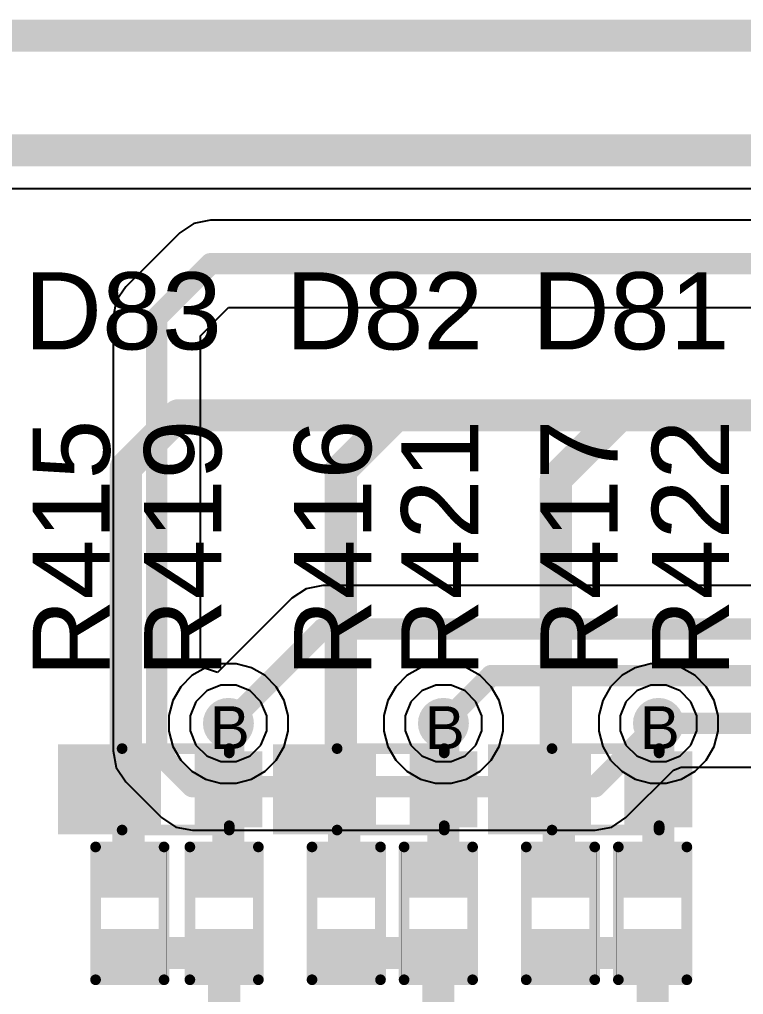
# Model space of a CAD drawing. Header units: inches. Extents: x 0 to 5379, y 0 to 5429.
# Drawn here: x 189.58 to 198.16, y 117.42 to 128.98 of the extents above; entities that cross this region are included whole.
import ezdxf

# ---------------------------------------------------------------- set-up
doc = ezdxf.new("R2010")
doc.units = ezdxf.units.IN
for name, color, linetype in [('Bottom Layer', 5, 'Continuous'), ('Bottom Solder', 6, 'Continuous'), ('Drill Drawing', 1, 'Continuous'), ('GND01', 16, 'Continuous'), ('GND02', 76, 'Continuous'), ('PWR', 156, 'Continuous'), ('SIG 01', 90, 'Continuous'), ('Top Layer', 1, 'Continuous'), ('Top Overlay', 2, 'Continuous'), ('Top Paste', 8, 'Continuous'), ('Top Solder', 216, 'Continuous'), ('Via Holes', 16, 'Continuous')]:
    doc.layers.add(name, color=color, linetype=linetype)
doc.styles.add('Arial', font='', dxfattribs={"height": 0.2})
doc.styles.get('Arial').set_extended_font_data('Arial')

# ---------------------------------------------------------------- blocks, each defined once
blk = doc.blocks.new('R___0402_349')
at = {"layer": 'Top Layer'}
for points in [[(-0.699, -0.318), (-0.699, 0.317), (-0.241, 0.317), (-0.241, -0.318)], [(0.241, -0.318), (0.241, 0.317), (0.699, 0.317), (0.699, -0.318)]]:
    blk.add_hatch(color=1, dxfattribs=at).paths.add_polyline_path(points)
at = {"layer": 'Top Paste'}
for points in [[(-0.699, -0.318), (-0.699, 0.317), (-0.241, 0.317), (-0.241, -0.318)], [(0.241, -0.318), (0.241, 0.317), (0.699, 0.317), (0.699, -0.318)]]:
    blk.add_hatch(color=8, dxfattribs=at).paths.add_polyline_path(points)
at = {"layer": 'Top Solder'}
for points in [[(-0.754, -0.373), (-0.754, 0.373), (-0.186, 0.373), (-0.186, -0.373)], [(0.186, -0.373), (0.186, 0.373), (0.754, 0.373), (0.754, -0.373)]]:
    blk.add_hatch(color=216, dxfattribs=at).paths.add_polyline_path(points)
at = {"layer": 'Top Overlay'}
for points in [[(-0.787, -0.406, 0.127, 0.127, 0), (-0.787, 0.406, 0.127, 0.127, 0)], [(0.787, 0.406, 0.127, 0.127, 0), (-0.787, 0.406, 0.127, 0.127, 0)], [(0.787, -0.406, 0.127, 0.127, 0), (0.787, 0.406, 0.127, 0.127, 0)], [(0.787, -0.406, 0.127, 0.127, 0), (-0.787, -0.406, 0.127, 0.127, 0)], [(0.813, -0.432, 0.00323, 0.00323, 0), (-0.813, -0.432, 0.00323, 0.00323, 0)]]:
    blk.add_lwpolyline(points, format="xyseb", dxfattribs=at)
for points in [[(-0.819, 0.406, 0.0635, 0.0635, 1), (-0.756, 0.406, 0.0635, 0.0635, 1)], [(-0.819, 0.406, 0.0635, 0.0635, 1), (-0.756, 0.406, 0.0635, 0.0635, 1)], [(0.756, 0.406, 0.0635, 0.0635, 1), (0.819, 0.406, 0.0635, 0.0635, 1)], [(0.756, 0.406, 0.0635, 0.0635, 1), (0.819, 0.406, 0.0635, 0.0635, 1)], [(-0.819, -0.406, 0.0635, 0.0635, 1), (-0.756, -0.406, 0.0635, 0.0635, 1)], [(-0.819, -0.406, 0.0635, 0.0635, 1), (-0.756, -0.406, 0.0635, 0.0635, 1)], [(0.756, -0.406, 0.0635, 0.0635, 1), (0.819, -0.406, 0.0635, 0.0635, 1)], [(0.756, -0.406, 0.0635, 0.0635, 1), (0.819, -0.406, 0.0635, 0.0635, 1)], [(-0.814, -0.432, 0.00161, 0.00161, 1), (-0.812, -0.432, 0.00161, 0.00161, 1)], [(0.812, -0.432, 0.00161, 0.00161, 1), (0.814, -0.432, 0.00161, 0.00161, 1)]]:
    blk.add_lwpolyline(points, format="xyseb", close=True, dxfattribs=at)
blk = doc.blocks.new('R___0402_350')
at = {"layer": 'Top Layer'}
for points in [[(-0.699, -0.318), (-0.699, 0.317), (-0.241, 0.317), (-0.241, -0.318)], [(0.241, -0.318), (0.241, 0.317), (0.699, 0.317), (0.699, -0.318)]]:
    blk.add_hatch(color=1, dxfattribs=at).paths.add_polyline_path(points)
at = {"layer": 'Top Paste'}
for points in [[(-0.699, -0.318), (-0.699, 0.317), (-0.241, 0.317), (-0.241, -0.318)], [(0.241, -0.318), (0.241, 0.317), (0.699, 0.317), (0.699, -0.318)]]:
    blk.add_hatch(color=8, dxfattribs=at).paths.add_polyline_path(points)
at = {"layer": 'Top Solder'}
for points in [[(-0.754, -0.373), (-0.754, 0.373), (-0.186, 0.373), (-0.186, -0.373)], [(0.186, -0.373), (0.186, 0.373), (0.754, 0.373), (0.754, -0.373)]]:
    blk.add_hatch(color=216, dxfattribs=at).paths.add_polyline_path(points)
at = {"layer": 'Top Overlay'}
for points in [[(-0.787, -0.406, 0.127, 0.127, 0), (-0.787, 0.406, 0.127, 0.127, 0)], [(0.787, 0.406, 0.127, 0.127, 0), (-0.787, 0.406, 0.127, 0.127, 0)], [(0.787, -0.406, 0.127, 0.127, 0), (0.787, 0.406, 0.127, 0.127, 0)], [(0.787, -0.406, 0.127, 0.127, 0), (-0.787, -0.406, 0.127, 0.127, 0)], [(0.813, -0.432, 0.00323, 0.00323, 0), (-0.813, -0.432, 0.00323, 0.00323, 0)]]:
    blk.add_lwpolyline(points, format="xyseb", dxfattribs=at)
for points in [[(-0.819, 0.406, 0.0635, 0.0635, 1), (-0.756, 0.406, 0.0635, 0.0635, 1)], [(-0.819, 0.406, 0.0635, 0.0635, 1), (-0.756, 0.406, 0.0635, 0.0635, 1)], [(0.756, 0.406, 0.0635, 0.0635, 1), (0.819, 0.406, 0.0635, 0.0635, 1)], [(0.756, 0.406, 0.0635, 0.0635, 1), (0.819, 0.406, 0.0635, 0.0635, 1)], [(-0.819, -0.406, 0.0635, 0.0635, 1), (-0.756, -0.406, 0.0635, 0.0635, 1)], [(-0.819, -0.406, 0.0635, 0.0635, 1), (-0.756, -0.406, 0.0635, 0.0635, 1)], [(0.756, -0.406, 0.0635, 0.0635, 1), (0.819, -0.406, 0.0635, 0.0635, 1)], [(0.756, -0.406, 0.0635, 0.0635, 1), (0.819, -0.406, 0.0635, 0.0635, 1)], [(-0.814, -0.432, 0.00161, 0.00161, 1), (-0.812, -0.432, 0.00161, 0.00161, 1)], [(0.812, -0.432, 0.00161, 0.00161, 1), (0.814, -0.432, 0.00161, 0.00161, 1)]]:
    blk.add_lwpolyline(points, format="xyseb", close=True, dxfattribs=at)
blk = doc.blocks.new('R___0402_352')
at = {"layer": 'Top Layer'}
for points in [[(-0.699, -0.318), (-0.699, 0.317), (-0.241, 0.317), (-0.241, -0.318)], [(0.241, -0.318), (0.241, 0.317), (0.699, 0.317), (0.699, -0.318)]]:
    blk.add_hatch(color=1, dxfattribs=at).paths.add_polyline_path(points)
at = {"layer": 'Top Paste'}
for points in [[(-0.699, -0.318), (-0.699, 0.317), (-0.241, 0.317), (-0.241, -0.318)], [(0.241, -0.318), (0.241, 0.317), (0.699, 0.317), (0.699, -0.318)]]:
    blk.add_hatch(color=8, dxfattribs=at).paths.add_polyline_path(points)
at = {"layer": 'Top Solder'}
for points in [[(-0.754, -0.373), (-0.754, 0.373), (-0.186, 0.373), (-0.186, -0.373)], [(0.186, -0.373), (0.186, 0.373), (0.754, 0.373), (0.754, -0.373)]]:
    blk.add_hatch(color=216, dxfattribs=at).paths.add_polyline_path(points)
at = {"layer": 'Top Overlay'}
for points in [[(-0.787, -0.406, 0.127, 0.127, 0), (-0.787, 0.406, 0.127, 0.127, 0)], [(0.787, 0.406, 0.127, 0.127, 0), (-0.787, 0.406, 0.127, 0.127, 0)], [(0.787, -0.406, 0.127, 0.127, 0), (0.787, 0.406, 0.127, 0.127, 0)], [(0.787, -0.406, 0.127, 0.127, 0), (-0.787, -0.406, 0.127, 0.127, 0)], [(0.813, -0.432, 0.00323, 0.00323, 0), (-0.813, -0.432, 0.00323, 0.00323, 0)]]:
    blk.add_lwpolyline(points, format="xyseb", dxfattribs=at)
for points in [[(-0.819, 0.406, 0.0635, 0.0635, 1), (-0.756, 0.406, 0.0635, 0.0635, 1)], [(-0.819, 0.406, 0.0635, 0.0635, 1), (-0.756, 0.406, 0.0635, 0.0635, 1)], [(0.756, 0.406, 0.0635, 0.0635, 1), (0.819, 0.406, 0.0635, 0.0635, 1)], [(0.756, 0.406, 0.0635, 0.0635, 1), (0.819, 0.406, 0.0635, 0.0635, 1)], [(-0.819, -0.406, 0.0635, 0.0635, 1), (-0.756, -0.406, 0.0635, 0.0635, 1)], [(-0.819, -0.406, 0.0635, 0.0635, 1), (-0.756, -0.406, 0.0635, 0.0635, 1)], [(0.756, -0.406, 0.0635, 0.0635, 1), (0.819, -0.406, 0.0635, 0.0635, 1)], [(0.756, -0.406, 0.0635, 0.0635, 1), (0.819, -0.406, 0.0635, 0.0635, 1)], [(-0.814, -0.432, 0.00161, 0.00161, 1), (-0.812, -0.432, 0.00161, 0.00161, 1)], [(0.812, -0.432, 0.00161, 0.00161, 1), (0.814, -0.432, 0.00161, 0.00161, 1)]]:
    blk.add_lwpolyline(points, format="xyseb", close=True, dxfattribs=at)
blk = doc.blocks.new('R___0402_354')
at = {"layer": 'Top Layer'}
for points in [[(-0.699, -0.318), (-0.699, 0.318), (-0.241, 0.318), (-0.241, -0.318)], [(0.241, -0.318), (0.241, 0.318), (0.699, 0.318), (0.699, -0.318)]]:
    blk.add_hatch(color=1, dxfattribs=at).paths.add_polyline_path(points)
at = {"layer": 'Top Paste'}
for points in [[(-0.699, -0.318), (-0.699, 0.318), (-0.241, 0.318), (-0.241, -0.318)], [(0.241, -0.318), (0.241, 0.318), (0.699, 0.318), (0.699, -0.318)]]:
    blk.add_hatch(color=8, dxfattribs=at).paths.add_polyline_path(points)
at = {"layer": 'Top Solder'}
for points in [[(-0.754, -0.373), (-0.754, 0.373), (-0.186, 0.373), (-0.186, -0.373)], [(0.186, -0.373), (0.186, 0.373), (0.754, 0.373), (0.754, -0.373)]]:
    blk.add_hatch(color=216, dxfattribs=at).paths.add_polyline_path(points)
at = {"layer": 'Top Overlay'}
for points in [[(-0.787, 0.406, 0.127, 0.127, 0), (-0.787, -0.406, 0.127, 0.127, 0)], [(-0.787, 0.406, 0.127, 0.127, 0), (0.787, 0.406, 0.127, 0.127, 0)], [(0.787, 0.406, 0.127, 0.127, 0), (0.787, -0.406, 0.127, 0.127, 0)], [(-0.787, -0.406, 0.127, 0.127, 0), (0.787, -0.406, 0.127, 0.127, 0)], [(-0.813, -0.432, 0.00323, 0.00323, 0), (0.813, -0.432, 0.00323, 0.00323, 0)]]:
    blk.add_lwpolyline(points, format="xyseb", dxfattribs=at)
for points in [[(-0.819, 0.406, 0.0635, 0.0635, 1), (-0.756, 0.406, 0.0635, 0.0635, 1)], [(-0.819, 0.406, 0.0635, 0.0635, 1), (-0.756, 0.406, 0.0635, 0.0635, 1)], [(0.756, 0.406, 0.0635, 0.0635, 1), (0.819, 0.406, 0.0635, 0.0635, 1)], [(0.756, 0.406, 0.0635, 0.0635, 1), (0.819, 0.406, 0.0635, 0.0635, 1)], [(-0.819, -0.406, 0.0635, 0.0635, 1), (-0.756, -0.406, 0.0635, 0.0635, 1)], [(-0.819, -0.406, 0.0635, 0.0635, 1), (-0.756, -0.406, 0.0635, 0.0635, 1)], [(0.756, -0.406, 0.0635, 0.0635, 1), (0.819, -0.406, 0.0635, 0.0635, 1)], [(0.756, -0.406, 0.0635, 0.0635, 1), (0.819, -0.406, 0.0635, 0.0635, 1)], [(-0.814, -0.432, 0.00161, 0.00161, 1), (-0.812, -0.432, 0.00161, 0.00161, 1)], [(0.812, -0.432, 0.00161, 0.00161, 1), (0.814, -0.432, 0.00161, 0.00161, 1)]]:
    blk.add_lwpolyline(points, format="xyseb", close=True, dxfattribs=at)
blk = doc.blocks.new('R___0402_355')
at = {"layer": 'Top Layer'}
for points in [[(-0.699, -0.318), (-0.699, 0.318), (-0.241, 0.318), (-0.241, -0.318)], [(0.241, -0.318), (0.241, 0.318), (0.699, 0.318), (0.699, -0.318)]]:
    blk.add_hatch(color=1, dxfattribs=at).paths.add_polyline_path(points)
at = {"layer": 'Top Paste'}
for points in [[(-0.699, -0.318), (-0.699, 0.318), (-0.241, 0.318), (-0.241, -0.318)], [(0.241, -0.318), (0.241, 0.318), (0.699, 0.318), (0.699, -0.318)]]:
    blk.add_hatch(color=8, dxfattribs=at).paths.add_polyline_path(points)
at = {"layer": 'Top Solder'}
for points in [[(-0.754, -0.373), (-0.754, 0.373), (-0.186, 0.373), (-0.186, -0.373)], [(0.186, -0.373), (0.186, 0.373), (0.754, 0.373), (0.754, -0.373)]]:
    blk.add_hatch(color=216, dxfattribs=at).paths.add_polyline_path(points)
at = {"layer": 'Top Overlay'}
for points in [[(-0.787, 0.406, 0.127, 0.127, 0), (-0.787, -0.406, 0.127, 0.127, 0)], [(-0.787, 0.406, 0.127, 0.127, 0), (0.787, 0.406, 0.127, 0.127, 0)], [(0.787, 0.406, 0.127, 0.127, 0), (0.787, -0.406, 0.127, 0.127, 0)], [(-0.787, -0.406, 0.127, 0.127, 0), (0.787, -0.406, 0.127, 0.127, 0)], [(-0.813, -0.432, 0.00323, 0.00323, 0), (0.813, -0.432, 0.00323, 0.00323, 0)]]:
    blk.add_lwpolyline(points, format="xyseb", dxfattribs=at)
for points in [[(-0.819, 0.406, 0.0635, 0.0635, 1), (-0.756, 0.406, 0.0635, 0.0635, 1)], [(-0.819, 0.406, 0.0635, 0.0635, 1), (-0.756, 0.406, 0.0635, 0.0635, 1)], [(0.756, 0.406, 0.0635, 0.0635, 1), (0.819, 0.406, 0.0635, 0.0635, 1)], [(0.756, 0.406, 0.0635, 0.0635, 1), (0.819, 0.406, 0.0635, 0.0635, 1)], [(-0.819, -0.406, 0.0635, 0.0635, 1), (-0.756, -0.406, 0.0635, 0.0635, 1)], [(-0.819, -0.406, 0.0635, 0.0635, 1), (-0.756, -0.406, 0.0635, 0.0635, 1)], [(0.756, -0.406, 0.0635, 0.0635, 1), (0.819, -0.406, 0.0635, 0.0635, 1)], [(0.756, -0.406, 0.0635, 0.0635, 1), (0.819, -0.406, 0.0635, 0.0635, 1)], [(-0.814, -0.432, 0.00161, 0.00161, 1), (-0.812, -0.432, 0.00161, 0.00161, 1)], [(0.812, -0.432, 0.00161, 0.00161, 1), (0.814, -0.432, 0.00161, 0.00161, 1)]]:
    blk.add_lwpolyline(points, format="xyseb", close=True, dxfattribs=at)
blk = doc.blocks.new('R___0402_356')
at = {"layer": 'Top Layer'}
for points in [[(-0.699, -0.318), (-0.699, 0.318), (-0.241, 0.318), (-0.241, -0.318)], [(0.241, -0.318), (0.241, 0.318), (0.699, 0.318), (0.699, -0.318)]]:
    blk.add_hatch(color=1, dxfattribs=at).paths.add_polyline_path(points)
at = {"layer": 'Top Paste'}
for points in [[(-0.699, -0.318), (-0.699, 0.318), (-0.241, 0.318), (-0.241, -0.318)], [(0.241, -0.318), (0.241, 0.318), (0.699, 0.318), (0.699, -0.318)]]:
    blk.add_hatch(color=8, dxfattribs=at).paths.add_polyline_path(points)
at = {"layer": 'Top Solder'}
for points in [[(-0.754, -0.373), (-0.754, 0.373), (-0.186, 0.373), (-0.186, -0.373)], [(0.186, -0.373), (0.186, 0.373), (0.754, 0.373), (0.754, -0.373)]]:
    blk.add_hatch(color=216, dxfattribs=at).paths.add_polyline_path(points)
at = {"layer": 'Top Overlay'}
for points in [[(-0.787, 0.406, 0.127, 0.127, 0), (-0.787, -0.406, 0.127, 0.127, 0)], [(-0.787, 0.406, 0.127, 0.127, 0), (0.787, 0.406, 0.127, 0.127, 0)], [(0.787, 0.406, 0.127, 0.127, 0), (0.787, -0.406, 0.127, 0.127, 0)], [(-0.787, -0.406, 0.127, 0.127, 0), (0.787, -0.406, 0.127, 0.127, 0)], [(-0.813, -0.432, 0.00323, 0.00323, 0), (0.813, -0.432, 0.00323, 0.00323, 0)]]:
    blk.add_lwpolyline(points, format="xyseb", dxfattribs=at)
for points in [[(-0.819, 0.406, 0.0635, 0.0635, 1), (-0.756, 0.406, 0.0635, 0.0635, 1)], [(-0.819, 0.406, 0.0635, 0.0635, 1), (-0.756, 0.406, 0.0635, 0.0635, 1)], [(0.756, 0.406, 0.0635, 0.0635, 1), (0.819, 0.406, 0.0635, 0.0635, 1)], [(0.756, 0.406, 0.0635, 0.0635, 1), (0.819, 0.406, 0.0635, 0.0635, 1)], [(-0.819, -0.406, 0.0635, 0.0635, 1), (-0.756, -0.406, 0.0635, 0.0635, 1)], [(-0.819, -0.406, 0.0635, 0.0635, 1), (-0.756, -0.406, 0.0635, 0.0635, 1)], [(0.756, -0.406, 0.0635, 0.0635, 1), (0.819, -0.406, 0.0635, 0.0635, 1)], [(0.756, -0.406, 0.0635, 0.0635, 1), (0.819, -0.406, 0.0635, 0.0635, 1)], [(-0.814, -0.432, 0.00161, 0.00161, 1), (-0.812, -0.432, 0.00161, 0.00161, 1)], [(0.812, -0.432, 0.00161, 0.00161, 1), (0.814, -0.432, 0.00161, 0.00161, 1)]]:
    blk.add_lwpolyline(points, format="xyseb", close=True, dxfattribs=at)
blk = doc.blocks.new('SOD_523_853')
at = {"layer": 'Top Layer'}
for points in [[(-0.9, 0.35), (-0.3, 0.35), (-0.3, -0.35), (-0.9, -0.35)], [(0.3, 0.35), (0.9, 0.35), (0.9, -0.35), (0.3, -0.35)]]:
    blk.add_hatch(color=1, dxfattribs=at).paths.add_polyline_path(points)
at = {"layer": 'Top Overlay'}
for points in [[(0.659, 0.356), (1.421, 0.356), (1.421, 0.533), (0.659, 0.533)], [(0.938, -0.381), (1.421, -0.381), (1.421, 0.381), (0.938, 0.381)], [(0.659, -0.533), (1.421, -0.533), (1.421, -0.356), (0.659, -0.356)]]:
    blk.add_hatch(color=2, dxfattribs=at).paths.add_polyline_path(points)
at = {"layer": 'Top Paste'}
for points in [[(-0.9, 0.35), (-0.3, 0.35), (-0.3, -0.35), (-0.9, -0.35)], [(0.3, 0.35), (0.9, 0.35), (0.9, -0.35), (0.3, -0.35)]]:
    blk.add_hatch(color=8, dxfattribs=at).paths.add_polyline_path(points)
at = {"layer": 'Top Solder'}
for points in [[(-1.002, 0.452), (-0.198, 0.452), (-0.198, -0.452), (-1.002, -0.452)], [(0.198, 0.452), (1.002, 0.452), (1.002, -0.452), (0.198, -0.452)]]:
    blk.add_hatch(color=216, dxfattribs=at).paths.add_polyline_path(points)
at = {"layer": 'Top Overlay'}
for points in [[(0.66, 0.483, 0.127, 0.127, 0), (-0.61, 0.483, 0.127, 0.127, 0)], [(-0.61, 0.482, 0.127, 0.127, 0), (-0.61, 0.432, 0.127, 0.127, 0)], [(-0.61, -0.432, 0.127, 0.127, 0), (-0.61, -0.482, 0.127, 0.127, 0)], [(0.66, -0.483, 0.127, 0.127, 0), (-0.61, -0.483, 0.127, 0.127, 0)]]:
    blk.add_lwpolyline(points, format="xyseb", dxfattribs=at)
for points in [[(-0.641, 0.483, 0.0635, 0.0635, 1), (-0.578, 0.483, 0.0635, 0.0635, 1)], [(-0.641, 0.482, 0.0635, 0.0635, 1), (-0.578, 0.482, 0.0635, 0.0635, 1)], [(-0.641, 0.432, 0.0635, 0.0635, 1), (-0.578, 0.432, 0.0635, 0.0635, 1)], [(0.629, 0.483, 0.0635, 0.0635, 1), (0.692, 0.483, 0.0635, 0.0635, 1)], [(-0.641, -0.432, 0.0635, 0.0635, 1), (-0.578, -0.432, 0.0635, 0.0635, 1)], [(-0.641, -0.482, 0.0635, 0.0635, 1), (-0.578, -0.482, 0.0635, 0.0635, 1)], [(-0.641, -0.483, 0.0635, 0.0635, 1), (-0.578, -0.483, 0.0635, 0.0635, 1)], [(0.629, -0.483, 0.0635, 0.0635, 1), (0.692, -0.483, 0.0635, 0.0635, 1)]]:
    blk.add_lwpolyline(points, format="xyseb", close=True, dxfattribs=at)
blk = doc.blocks.new('SOD_523_854')
at = {"layer": 'Top Layer'}
for points in [[(-0.9, 0.35), (-0.3, 0.35), (-0.3, -0.35), (-0.9, -0.35)], [(0.3, 0.35), (0.9, 0.35), (0.9, -0.35), (0.3, -0.35)]]:
    blk.add_hatch(color=1, dxfattribs=at).paths.add_polyline_path(points)
at = {"layer": 'Top Overlay'}
for points in [[(0.659, 0.356), (1.421, 0.356), (1.421, 0.533), (0.659, 0.533)], [(0.938, -0.381), (1.421, -0.381), (1.421, 0.381), (0.938, 0.381)], [(0.659, -0.533), (1.421, -0.533), (1.421, -0.356), (0.659, -0.356)]]:
    blk.add_hatch(color=2, dxfattribs=at).paths.add_polyline_path(points)
at = {"layer": 'Top Paste'}
for points in [[(-0.9, 0.35), (-0.3, 0.35), (-0.3, -0.35), (-0.9, -0.35)], [(0.3, 0.35), (0.9, 0.35), (0.9, -0.35), (0.3, -0.35)]]:
    blk.add_hatch(color=8, dxfattribs=at).paths.add_polyline_path(points)
at = {"layer": 'Top Solder'}
for points in [[(-1.002, 0.452), (-0.198, 0.452), (-0.198, -0.452), (-1.002, -0.452)], [(0.198, 0.452), (1.002, 0.452), (1.002, -0.452), (0.198, -0.452)]]:
    blk.add_hatch(color=216, dxfattribs=at).paths.add_polyline_path(points)
at = {"layer": 'Top Overlay'}
for points in [[(0.66, 0.483, 0.127, 0.127, 0), (-0.61, 0.483, 0.127, 0.127, 0)], [(-0.61, 0.482, 0.127, 0.127, 0), (-0.61, 0.432, 0.127, 0.127, 0)], [(-0.61, -0.432, 0.127, 0.127, 0), (-0.61, -0.482, 0.127, 0.127, 0)], [(0.66, -0.483, 0.127, 0.127, 0), (-0.61, -0.483, 0.127, 0.127, 0)]]:
    blk.add_lwpolyline(points, format="xyseb", dxfattribs=at)
for points in [[(-0.641, 0.483, 0.0635, 0.0635, 1), (-0.578, 0.483, 0.0635, 0.0635, 1)], [(-0.641, 0.482, 0.0635, 0.0635, 1), (-0.578, 0.482, 0.0635, 0.0635, 1)], [(-0.641, 0.432, 0.0635, 0.0635, 1), (-0.578, 0.432, 0.0635, 0.0635, 1)], [(0.629, 0.483, 0.0635, 0.0635, 1), (0.692, 0.483, 0.0635, 0.0635, 1)], [(-0.641, -0.432, 0.0635, 0.0635, 1), (-0.578, -0.432, 0.0635, 0.0635, 1)], [(-0.641, -0.482, 0.0635, 0.0635, 1), (-0.578, -0.482, 0.0635, 0.0635, 1)], [(-0.641, -0.483, 0.0635, 0.0635, 1), (-0.578, -0.483, 0.0635, 0.0635, 1)], [(0.629, -0.483, 0.0635, 0.0635, 1), (0.692, -0.483, 0.0635, 0.0635, 1)]]:
    blk.add_lwpolyline(points, format="xyseb", close=True, dxfattribs=at)
blk = doc.blocks.new('SOD_523_855')
at = {"layer": 'Top Layer'}
for points in [[(-0.9, 0.35), (-0.3, 0.35), (-0.3, -0.35), (-0.9, -0.35)], [(0.3, 0.35), (0.9, 0.35), (0.9, -0.35), (0.3, -0.35)]]:
    blk.add_hatch(color=1, dxfattribs=at).paths.add_polyline_path(points)
at = {"layer": 'Top Overlay'}
for points in [[(0.659, 0.356), (1.421, 0.356), (1.421, 0.533), (0.659, 0.533)], [(0.939, -0.381), (1.421, -0.381), (1.421, 0.381), (0.939, 0.381)], [(0.659, -0.533), (1.421, -0.533), (1.421, -0.356), (0.659, -0.356)]]:
    blk.add_hatch(color=2, dxfattribs=at).paths.add_polyline_path(points)
at = {"layer": 'Top Paste'}
for points in [[(-0.9, 0.35), (-0.3, 0.35), (-0.3, -0.35), (-0.9, -0.35)], [(0.3, 0.35), (0.9, 0.35), (0.9, -0.35), (0.3, -0.35)]]:
    blk.add_hatch(color=8, dxfattribs=at).paths.add_polyline_path(points)
at = {"layer": 'Top Solder'}
for points in [[(-1.002, 0.452), (-0.198, 0.452), (-0.198, -0.452), (-1.002, -0.452)], [(0.198, 0.452), (1.002, 0.452), (1.002, -0.452), (0.198, -0.452)]]:
    blk.add_hatch(color=216, dxfattribs=at).paths.add_polyline_path(points)
at = {"layer": 'Top Overlay'}
for points in [[(0.66, 0.483, 0.127, 0.127, 0), (-0.61, 0.483, 0.127, 0.127, 0)], [(-0.61, 0.482, 0.127, 0.127, 0), (-0.61, 0.432, 0.127, 0.127, 0)], [(-0.61, -0.432, 0.127, 0.127, 0), (-0.61, -0.482, 0.127, 0.127, 0)], [(0.66, -0.483, 0.127, 0.127, 0), (-0.61, -0.483, 0.127, 0.127, 0)]]:
    blk.add_lwpolyline(points, format="xyseb", dxfattribs=at)
for points in [[(-0.641, 0.483, 0.0635, 0.0635, 1), (-0.578, 0.483, 0.0635, 0.0635, 1)], [(-0.641, 0.482, 0.0635, 0.0635, 1), (-0.578, 0.482, 0.0635, 0.0635, 1)], [(-0.641, 0.432, 0.0635, 0.0635, 1), (-0.578, 0.432, 0.0635, 0.0635, 1)], [(0.629, 0.483, 0.0635, 0.0635, 1), (0.692, 0.483, 0.0635, 0.0635, 1)], [(-0.641, -0.432, 0.0635, 0.0635, 1), (-0.578, -0.432, 0.0635, 0.0635, 1)], [(-0.641, -0.482, 0.0635, 0.0635, 1), (-0.578, -0.482, 0.0635, 0.0635, 1)], [(-0.641, -0.483, 0.0635, 0.0635, 1), (-0.578, -0.483, 0.0635, 0.0635, 1)], [(0.629, -0.483, 0.0635, 0.0635, 1), (0.692, -0.483, 0.0635, 0.0635, 1)]]:
    blk.add_lwpolyline(points, format="xyseb", close=True, dxfattribs=at)

msp = doc.modelspace()

# ---------------------------------------------------------------- hatches: boundary and pattern name
at = {"layer": 'Bottom Layer'}
h = msp.add_hatch(color=5, dxfattribs=at)
edge = h.paths.add_edge_path()
edge.add_arc((192.058, 120.635), 0.2, 0, 360)
h = msp.add_hatch(color=5, dxfattribs=at)
edge = h.paths.add_edge_path()
edge.add_arc((194.607, 120.635), 0.2, 0, 360)
h = msp.add_hatch(color=5, dxfattribs=at)
edge = h.paths.add_edge_path()
edge.add_arc((197.156, 120.635), 0.2, 0, 360)
at = {"layer": 'Bottom Solder'}
h = msp.add_hatch(color=6, dxfattribs=at)
edge = h.paths.add_edge_path()
edge.add_arc((192.058, 120.635), 0.302, 0, 360)
h = msp.add_hatch(color=6, dxfattribs=at)
edge = h.paths.add_edge_path()
edge.add_arc((194.607, 120.635), 0.302, 0, 360)
h = msp.add_hatch(color=6, dxfattribs=at)
edge = h.paths.add_edge_path()
edge.add_arc((197.156, 120.635), 0.302, 0, 360)
at = {"layer": 'GND01'}
h = msp.add_hatch(color=16, dxfattribs=at)
edge = h.paths.add_edge_path()
edge.add_arc((192.058, 120.635), 0.2, 0, 360)
h = msp.add_hatch(color=16, dxfattribs=at)
edge = h.paths.add_edge_path()
edge.add_arc((194.607, 120.635), 0.2, 0, 360)
h = msp.add_hatch(color=16, dxfattribs=at)
edge = h.paths.add_edge_path()
edge.add_arc((197.156, 120.635), 0.2, 0, 360)
at = {"layer": 'GND02'}
h = msp.add_hatch(color=76, dxfattribs=at)
edge = h.paths.add_edge_path()
edge.add_arc((192.058, 120.635), 0.2, 0, 360)
h = msp.add_hatch(color=76, dxfattribs=at)
edge = h.paths.add_edge_path()
edge.add_arc((194.607, 120.635), 0.2, 0, 360)
h = msp.add_hatch(color=76, dxfattribs=at)
edge = h.paths.add_edge_path()
edge.add_arc((197.156, 120.635), 0.2, 0, 360)
at = {"layer": 'PWR'}
h = msp.add_hatch(color=156, dxfattribs=at)
edge = h.paths.add_edge_path()
edge.add_arc((192.058, 120.635), 0.2, 0, 360)
h = msp.add_hatch(color=156, dxfattribs=at)
edge = h.paths.add_edge_path()
edge.add_arc((194.607, 120.635), 0.2, 0, 360)
h = msp.add_hatch(color=156, dxfattribs=at)
edge = h.paths.add_edge_path()
edge.add_arc((197.156, 120.635), 0.2, 0, 360)
at = {"layer": 'SIG 01'}
h = msp.add_hatch(color=90, dxfattribs=at)
edge = h.paths.add_edge_path()
edge.add_arc((192.058, 120.635), 0.2, 0, 360)
h = msp.add_hatch(color=90, dxfattribs=at)
edge = h.paths.add_edge_path()
edge.add_arc((194.607, 120.635), 0.2, 0, 360)
h = msp.add_hatch(color=90, dxfattribs=at)
edge = h.paths.add_edge_path()
edge.add_arc((197.156, 120.635), 0.2, 0, 360)
at = {"layer": 'Top Layer'}
h = msp.add_hatch(color=1, dxfattribs=at)
edge = h.paths.add_edge_path()
edge.add_arc((192.058, 120.635), 0.2, 0, 360)
h = msp.add_hatch(color=1, dxfattribs=at)
edge = h.paths.add_edge_path()
edge.add_arc((194.607, 120.635), 0.2, 0, 360)
h = msp.add_hatch(color=1, dxfattribs=at)
edge = h.paths.add_edge_path()
edge.add_arc((197.156, 120.635), 0.2, 0, 360)
at = {"layer": 'Top Solder'}
h = msp.add_hatch(color=216, dxfattribs=at)
edge = h.paths.add_edge_path()
edge.add_arc((192.058, 120.635), 0.302, 0, 360)
h = msp.add_hatch(color=216, dxfattribs=at)
edge = h.paths.add_edge_path()
edge.add_arc((194.607, 120.635), 0.302, 0, 360)
h = msp.add_hatch(color=216, dxfattribs=at)
edge = h.paths.add_edge_path()
edge.add_arc((197.156, 120.635), 0.302, 0, 360)
at = {"layer": 'Via Holes'}
h = msp.add_hatch(color=7, dxfattribs=at)
edge = h.paths.add_edge_path()
edge.add_arc((192.058, 120.635), 0.1, 0, 360)
h = msp.add_hatch(color=7, dxfattribs=at)
edge = h.paths.add_edge_path()
edge.add_arc((194.607, 120.635), 0.1, 0, 360)
h = msp.add_hatch(color=7, dxfattribs=at)
edge = h.paths.add_edge_path()
edge.add_arc((197.156, 120.635), 0.1, 0, 360)

# ---------------------------------------------------------------- linework, layer by layer
at = {"layer": 'Bottom Layer'}
for p, q in [((191.965, 121.343), (191.785, 121.295)), ((192.151, 121.343), (191.965, 121.343)), ((192.332, 121.295), (192.151, 121.343)), ((194.514, 121.343), (194.334, 121.295)), ((194.7, 121.343), (194.514, 121.343)), ((194.88, 121.295), (194.7, 121.343)), ((197.063, 121.343), (196.882, 121.295)), ((197.249, 121.343), (197.063, 121.343)), ((197.429, 121.295), (197.249, 121.343)), ((191.624, 121.202), (191.492, 121.07)), ((191.785, 121.295), (191.624, 121.202)), ((192.493, 121.202), (192.332, 121.295)), ((192.625, 121.07), (192.493, 121.202)), ((194.172, 121.202), (194.041, 121.07)), ((194.334, 121.295), (194.172, 121.202)), ((195.042, 121.202), (194.88, 121.295)), ((195.174, 121.07), (195.042, 121.202)), ((196.721, 121.202), (196.589, 121.07)), ((196.882, 121.295), (196.721, 121.202)), ((197.59, 121.202), (197.429, 121.295)), ((197.722, 121.07), (197.59, 121.202)), ((191.492, 121.07), (191.399, 120.908)), ((192.718, 120.908), (192.625, 121.07)), ((194.041, 121.07), (193.947, 120.908)), ((195.267, 120.908), (195.174, 121.07)), ((196.589, 121.07), (196.496, 120.908)), ((197.816, 120.908), (197.722, 121.07)), ((191.399, 120.908), (191.35, 120.728)), ((192.766, 120.728), (192.718, 120.908)), ((193.947, 120.908), (193.899, 120.728)), ((195.315, 120.728), (195.267, 120.908)), ((196.496, 120.908), (196.448, 120.728)), ((197.864, 120.728), (197.816, 120.908)), ((191.35, 120.728), (191.35, 120.542)), ((192.766, 120.542), (192.766, 120.728)), ((193.899, 120.728), (193.899, 120.542)), ((195.315, 120.542), (195.315, 120.728)), ((196.448, 120.728), (196.448, 120.542)), ((197.864, 120.542), (197.864, 120.728)), ((191.35, 120.542), (191.399, 120.362)), ((192.718, 120.362), (192.766, 120.542)), ((193.899, 120.542), (193.947, 120.362)), ((195.267, 120.362), (195.315, 120.542)), ((196.448, 120.542), (196.496, 120.362)), ((197.816, 120.362), (197.864, 120.542)), ((191.399, 120.362), (191.492, 120.2)), ((192.625, 120.2), (192.718, 120.362)), ((193.947, 120.362), (194.041, 120.2)), ((195.174, 120.2), (195.267, 120.362)), ((196.496, 120.362), (196.589, 120.2)), ((197.722, 120.2), (197.816, 120.362)), ((191.492, 120.2), (191.624, 120.069)), ((192.493, 120.069), (192.625, 120.2)), ((194.041, 120.2), (194.172, 120.069)), ((195.042, 120.069), (195.174, 120.2)), ((196.589, 120.2), (196.721, 120.069)), ((197.59, 120.069), (197.722, 120.2)), ((191.624, 120.069), (191.785, 119.975)), ((192.332, 119.975), (192.493, 120.069)), ((194.172, 120.069), (194.334, 119.975)), ((194.88, 119.975), (195.042, 120.069)), ((196.721, 120.069), (196.882, 119.975)), ((197.429, 119.975), (197.59, 120.069)), ((191.785, 119.975), (191.965, 119.927)), ((191.965, 119.927), (192.151, 119.927)), ((192.151, 119.927), (192.332, 119.975)), ((194.334, 119.975), (194.514, 119.927)), ((194.514, 119.927), (194.7, 119.927)), ((194.7, 119.927), (194.88, 119.975)), ((196.882, 119.975), (197.063, 119.927)), ((197.063, 119.927), (197.249, 119.927)), ((197.249, 119.927), (197.429, 119.975))]:
    msp.add_line(p, q, dxfattribs=at)
at = {"layer": 'GND01'}
for p, q in [((191.968, 121.089), (191.801, 121.02)), ((192.149, 121.089), (191.968, 121.089)), ((192.315, 121.02), (192.149, 121.089)), ((194.517, 121.089), (194.35, 121.02)), ((194.697, 121.089), (194.517, 121.089)), ((194.864, 121.02), (194.697, 121.089)), ((197.065, 121.089), (196.899, 121.02)), ((197.246, 121.089), (197.065, 121.089)), ((197.413, 121.02), (197.246, 121.089)), ((191.801, 121.02), (191.673, 120.892)), ((192.443, 120.892), (192.315, 121.02)), ((194.35, 121.02), (194.222, 120.892)), ((194.992, 120.892), (194.864, 121.02)), ((196.899, 121.02), (196.771, 120.892)), ((197.541, 120.892), (197.413, 121.02)), ((191.673, 120.892), (191.604, 120.726)), ((192.512, 120.726), (192.443, 120.892)), ((194.222, 120.892), (194.153, 120.726)), ((195.061, 120.726), (194.992, 120.892)), ((196.771, 120.892), (196.702, 120.726)), ((197.61, 120.726), (197.541, 120.892)), ((191.604, 120.726), (191.604, 120.545)), ((192.512, 120.545), (192.512, 120.726)), ((194.153, 120.726), (194.153, 120.545)), ((195.061, 120.545), (195.061, 120.726)), ((196.702, 120.726), (196.702, 120.545)), ((197.61, 120.545), (197.61, 120.726)), ((191.604, 120.545), (191.673, 120.378)), ((192.443, 120.378), (192.512, 120.545)), ((194.153, 120.545), (194.222, 120.378)), ((194.992, 120.378), (195.061, 120.545)), ((196.702, 120.545), (196.771, 120.378)), ((197.541, 120.378), (197.61, 120.545)), ((191.673, 120.378), (191.801, 120.25)), ((192.315, 120.25), (192.443, 120.378)), ((194.222, 120.378), (194.35, 120.25)), ((194.864, 120.25), (194.992, 120.378)), ((196.771, 120.378), (196.899, 120.25)), ((197.413, 120.25), (197.541, 120.378)), ((191.801, 120.25), (191.968, 120.181)), ((191.968, 120.181), (192.149, 120.181)), ((192.149, 120.181), (192.315, 120.25)), ((194.35, 120.25), (194.517, 120.181)), ((194.517, 120.181), (194.697, 120.181)), ((194.697, 120.181), (194.864, 120.25)), ((196.899, 120.25), (197.065, 120.181)), ((197.065, 120.181), (197.246, 120.181)), ((197.246, 120.181), (197.413, 120.25))]:
    msp.add_line(p, q, dxfattribs=at)
at = {"layer": 'GND02'}
for p, q in [((191.968, 121.089), (191.801, 121.02)), ((192.149, 121.089), (191.968, 121.089)), ((192.315, 121.02), (192.149, 121.089)), ((194.517, 121.089), (194.35, 121.02)), ((194.697, 121.089), (194.517, 121.089)), ((194.864, 121.02), (194.697, 121.089)), ((197.065, 121.089), (196.899, 121.02)), ((197.246, 121.089), (197.065, 121.089)), ((197.413, 121.02), (197.246, 121.089)), ((191.801, 121.02), (191.673, 120.892)), ((192.443, 120.892), (192.315, 121.02)), ((194.35, 121.02), (194.222, 120.892)), ((194.992, 120.892), (194.864, 121.02)), ((196.899, 121.02), (196.771, 120.892)), ((197.541, 120.892), (197.413, 121.02)), ((191.673, 120.892), (191.604, 120.726)), ((192.512, 120.726), (192.443, 120.892)), ((194.222, 120.892), (194.153, 120.726)), ((195.061, 120.726), (194.992, 120.892)), ((196.771, 120.892), (196.702, 120.726)), ((197.61, 120.726), (197.541, 120.892)), ((191.604, 120.726), (191.604, 120.545)), ((192.512, 120.545), (192.512, 120.726)), ((194.153, 120.726), (194.153, 120.545)), ((195.061, 120.545), (195.061, 120.726)), ((196.702, 120.726), (196.702, 120.545)), ((197.61, 120.545), (197.61, 120.726)), ((191.604, 120.545), (191.673, 120.378)), ((192.443, 120.378), (192.512, 120.545)), ((194.153, 120.545), (194.222, 120.378)), ((194.992, 120.378), (195.061, 120.545)), ((196.702, 120.545), (196.771, 120.378)), ((197.541, 120.378), (197.61, 120.545)), ((191.673, 120.378), (191.801, 120.25)), ((192.315, 120.25), (192.443, 120.378)), ((194.222, 120.378), (194.35, 120.25)), ((194.864, 120.25), (194.992, 120.378)), ((196.771, 120.378), (196.899, 120.25)), ((197.413, 120.25), (197.541, 120.378)), ((191.801, 120.25), (191.968, 120.181)), ((191.968, 120.181), (192.149, 120.181)), ((192.149, 120.181), (192.315, 120.25)), ((194.35, 120.25), (194.517, 120.181)), ((194.517, 120.181), (194.697, 120.181)), ((194.697, 120.181), (194.864, 120.25)), ((196.899, 120.25), (197.065, 120.181)), ((197.065, 120.181), (197.246, 120.181)), ((197.246, 120.181), (197.413, 120.25))]:
    msp.add_line(p, q, dxfattribs=at)
at = {"layer": 'PWR'}
for p, q in [((179.974, 126.978), (206.827, 126.978)), ((191.968, 121.089), (191.801, 121.02)), ((192.149, 121.089), (191.968, 121.089)), ((192.315, 121.02), (192.149, 121.089)), ((194.517, 121.089), (194.35, 121.02)), ((194.697, 121.089), (194.517, 121.089)), ((194.864, 121.02), (194.697, 121.089)), ((197.065, 121.089), (196.899, 121.02)), ((197.246, 121.089), (197.065, 121.089)), ((197.413, 121.02), (197.246, 121.089)), ((191.801, 121.02), (191.673, 120.892)), ((192.443, 120.892), (192.315, 121.02)), ((194.35, 121.02), (194.222, 120.892)), ((194.992, 120.892), (194.864, 121.02)), ((196.899, 121.02), (196.771, 120.892)), ((197.541, 120.892), (197.413, 121.02)), ((191.673, 120.892), (191.604, 120.726)), ((192.512, 120.726), (192.443, 120.892)), ((194.222, 120.892), (194.153, 120.726)), ((195.061, 120.726), (194.992, 120.892)), ((196.771, 120.892), (196.702, 120.726)), ((197.61, 120.726), (197.541, 120.892)), ((191.604, 120.726), (191.604, 120.545)), ((192.512, 120.545), (192.512, 120.726)), ((194.153, 120.726), (194.153, 120.545)), ((195.061, 120.545), (195.061, 120.726)), ((196.702, 120.726), (196.702, 120.545)), ((197.61, 120.545), (197.61, 120.726)), ((191.604, 120.545), (191.673, 120.378)), ((192.443, 120.378), (192.512, 120.545)), ((194.153, 120.545), (194.222, 120.378)), ((194.992, 120.378), (195.061, 120.545)), ((196.702, 120.545), (196.771, 120.378)), ((197.541, 120.378), (197.61, 120.545)), ((191.673, 120.378), (191.801, 120.25)), ((192.315, 120.25), (192.443, 120.378)), ((194.222, 120.378), (194.35, 120.25)), ((194.864, 120.25), (194.992, 120.378)), ((196.771, 120.378), (196.899, 120.25)), ((197.413, 120.25), (197.541, 120.378)), ((191.801, 120.25), (191.968, 120.181)), ((191.968, 120.181), (192.149, 120.181)), ((192.149, 120.181), (192.315, 120.25)), ((194.35, 120.25), (194.517, 120.181)), ((194.517, 120.181), (194.697, 120.181)), ((194.697, 120.181), (194.864, 120.25)), ((196.899, 120.25), (197.065, 120.181)), ((197.065, 120.181), (197.246, 120.181)), ((197.246, 120.181), (197.413, 120.25))]:
    msp.add_line(p, q, dxfattribs=at)
for points in [[(180.892, 128.792, 0.381, 0.381, 0), (212.38, 128.792, 0.381, 0.381, 0)], [(179.974, 127.431, 0.381, 0.381, 0), (213.153, 127.431, 0.381, 0.381, 0)]]:
    msp.add_lwpolyline(points, format="xyseb", dxfattribs=at)
at = {"layer": 'SIG 01'}
for p, q in [((191.648, 126.564), (191.48, 126.452)), ((191.846, 126.604), (191.648, 126.564)), ((208.042, 126.604), (191.846, 126.604)), ((191.48, 126.452), (190.841, 125.814)), ((190.841, 125.814), (190.729, 125.646)), ((190.729, 125.646), (190.69, 125.447)), ((191.725, 125.233), (192.06, 125.568)), ((192.06, 125.568), (208.042, 125.568)), ((190.69, 125.447), (190.69, 120.308)), ((191.725, 121.346), (191.725, 125.233)), ((192.978, 122.231), (192.81, 122.119)), ((193.176, 122.271), (192.978, 122.231)), ((202.087, 122.271), (193.176, 122.271)), ((192.81, 122.119), (191.929, 121.238)), ((191.787, 121.285), (191.725, 121.346)), ((191.929, 121.238), (191.787, 121.285)), ((190.69, 120.308), (190.729, 120.11)), ((190.729, 120.11), (190.841, 119.942)), ((196.771, 119.518), (197.333, 120.08)), ((197.333, 120.08), (197.424, 120.117)), ((197.424, 120.117), (201.303, 120.117)), ((190.841, 119.942), (191.265, 119.518)), ((191.265, 119.518), (191.433, 119.406)), ((196.603, 119.406), (196.771, 119.518)), ((191.433, 119.406), (191.631, 119.367)), ((191.631, 119.367), (196.405, 119.367)), ((196.405, 119.367), (196.603, 119.406))]:
    msp.add_line(p, q, dxfattribs=at)
for points in [[(191.207, 125.447, 0.254, 0.254, 0), (191.846, 126.086, 0.254, 0.254, 0)], [(191.846, 126.086, 0.254, 0.254, 0), (208.31, 126.086, 0.254, 0.254, 0)], [(191.207, 120.308, 0.254, 0.254, 0), (191.207, 125.447, 0.254, 0.254, 0)], [(192.058, 120.635, 0.254, 0.254, 0), (193.176, 121.753, 0.254, 0.254, 0)], [(193.176, 121.753, 0.254, 0.254, 0), (202.087, 121.753, 0.254, 0.254, 0)], [(194.607, 120.635, 0.254, 0.254, 0), (195.173, 121.201, 0.254, 0.254, 0)], [(195.173, 121.201, 0.254, 0.254, 0), (201.826, 121.201, 0.254, 0.254, 0)], [(196.405, 119.885, 0.254, 0.254, 0), (197.156, 120.635, 0.254, 0.254, 0)], [(197.156, 120.635, 0.254, 0.254, 0), (201.518, 120.635, 0.254, 0.254, 0)], [(191.207, 120.308, 0.254, 0.254, 0), (191.631, 119.885, 0.254, 0.254, 0)], [(191.631, 119.885, 0.254, 0.254, 0), (196.405, 119.885, 0.254, 0.254, 0)]]:
    msp.add_lwpolyline(points, format="xyseb", dxfattribs=at)
for points in [[(191.782, 126.086, 0.127, 0.127, 1), (191.909, 126.086, 0.127, 0.127, 1)], [(191.782, 126.086, 0.127, 0.127, 1), (191.909, 126.086, 0.127, 0.127, 1)], [(191.144, 125.447, 0.127, 0.127, 1), (191.271, 125.447, 0.127, 0.127, 1)], [(191.144, 125.447, 0.127, 0.127, 1), (191.271, 125.447, 0.127, 0.127, 1)], [(193.112, 121.753, 0.127, 0.127, 1), (193.239, 121.753, 0.127, 0.127, 1)], [(193.112, 121.753, 0.127, 0.127, 1), (193.239, 121.753, 0.127, 0.127, 1)], [(195.109, 121.201, 0.127, 0.127, 1), (195.236, 121.201, 0.127, 0.127, 1)], [(195.109, 121.201, 0.127, 0.127, 1), (195.236, 121.201, 0.127, 0.127, 1)], [(191.995, 120.635, 0.127, 0.127, 1), (192.122, 120.635, 0.127, 0.127, 1)], [(194.544, 120.635, 0.127, 0.127, 1), (194.671, 120.635, 0.127, 0.127, 1)], [(197.092, 120.635, 0.127, 0.127, 1), (197.219, 120.635, 0.127, 0.127, 1)], [(197.092, 120.635, 0.127, 0.127, 1), (197.219, 120.635, 0.127, 0.127, 1)], [(191.144, 120.308, 0.127, 0.127, 1), (191.271, 120.308, 0.127, 0.127, 1)], [(191.144, 120.308, 0.127, 0.127, 1), (191.271, 120.308, 0.127, 0.127, 1)], [(191.567, 119.885, 0.127, 0.127, 1), (191.694, 119.885, 0.127, 0.127, 1)], [(191.567, 119.885, 0.127, 0.127, 1), (191.694, 119.885, 0.127, 0.127, 1)], [(196.342, 119.885, 0.127, 0.127, 1), (196.469, 119.885, 0.127, 0.127, 1)], [(196.342, 119.885, 0.127, 0.127, 1), (196.469, 119.885, 0.127, 0.127, 1)]]:
    msp.add_lwpolyline(points, format="xyseb", close=True, dxfattribs=at)
at = {"layer": 'Top Layer'}
for points in [[(190.842, 123.669, 0.381, 0.381, 0), (191.463, 124.289, 0.381, 0.381, 0)], [(190.842, 123.669, 0.381, 0.381, 0), (191.463, 124.289, 0.381, 0.381, 0)], [(191.463, 124.289, 0.381, 0.381, 0), (194.041, 124.289, 0.381, 0.381, 0)], [(191.463, 124.289, 0.381, 0.381, 0), (194.041, 124.289, 0.381, 0.381, 0)], [(193.391, 123.639, 0.381, 0.381, 0), (194.041, 124.289, 0.381, 0.381, 0)], [(193.391, 123.639, 0.381, 0.381, 0), (194.041, 124.289, 0.381, 0.381, 0)], [(194.041, 124.289, 0.381, 0.381, 0), (196.695, 124.289, 0.381, 0.381, 0)], [(194.041, 124.289, 0.381, 0.381, 0), (196.695, 124.289, 0.381, 0.381, 0)], [(195.94, 123.534, 0.381, 0.381, 0), (196.695, 124.289, 0.381, 0.381, 0)], [(195.94, 123.534, 0.381, 0.381, 0), (196.695, 124.289, 0.381, 0.381, 0)], [(196.695, 124.289, 0.381, 0.381, 0), (208.196, 124.289, 0.381, 0.381, 0)], [(196.695, 124.289, 0.381, 0.381, 0), (208.196, 124.289, 0.381, 0.381, 0)], [(190.842, 119.869, 0.381, 0.381, 0), (190.842, 123.669, 0.381, 0.381, 0)], [(190.842, 119.869, 0.381, 0.381, 0), (190.842, 123.669, 0.381, 0.381, 0)], [(193.391, 119.869, 0.381, 0.381, 0), (193.391, 123.639, 0.381, 0.381, 0)], [(193.391, 119.869, 0.381, 0.381, 0), (193.391, 123.639, 0.381, 0.381, 0)], [(195.94, 119.869, 0.381, 0.381, 0), (195.94, 123.534, 0.381, 0.381, 0)], [(195.94, 119.869, 0.381, 0.381, 0), (195.94, 123.534, 0.381, 0.381, 0)], [(192.058, 119.853, 0.381, 0.381, 0), (192.058, 120.635, 0.381, 0.381, 0)], [(194.607, 119.853, 0.381, 0.381, 0), (194.607, 120.635, 0.381, 0.381, 0)], [(197.156, 118.852, 0.381, 0.381, 0), (197.156, 120.635, 0.381, 0.381, 0)], [(190.858, 119.853, 0.381, 0.381, 0), (190.874, 119.837, 0.381, 0.381, 0)], [(190.858, 119.853, 0.381, 0.381, 0), (190.874, 119.837, 0.381, 0.381, 0)], [(190.874, 118.868, 0.381, 0.381, 0), (190.874, 119.837, 0.381, 0.381, 0)], [(190.874, 118.868, 0.381, 0.381, 0), (190.874, 119.837, 0.381, 0.381, 0)], [(192.058, 118.852, 0.381, 0.381, 0), (192.058, 119.853, 0.381, 0.381, 0)], [(193.407, 119.853, 0.381, 0.381, 0), (193.431, 119.829, 0.381, 0.381, 0)], [(193.407, 119.853, 0.381, 0.381, 0), (193.431, 119.829, 0.381, 0.381, 0)], [(194.607, 118.852, 0.381, 0.381, 0), (194.607, 119.853, 0.381, 0.381, 0)], [(195.956, 119.853, 0.381, 0.381, 0), (195.976, 119.833, 0.381, 0.381, 0)], [(195.956, 119.853, 0.381, 0.381, 0), (195.976, 119.833, 0.381, 0.381, 0)], [(193.431, 118.876, 0.381, 0.381, 0), (193.431, 119.829, 0.381, 0.381, 0)], [(193.431, 118.876, 0.381, 0.381, 0), (193.431, 119.829, 0.381, 0.381, 0)], [(195.976, 118.872, 0.381, 0.381, 0), (195.976, 119.833, 0.381, 0.381, 0)], [(195.976, 118.872, 0.381, 0.381, 0), (195.976, 119.833, 0.381, 0.381, 0)], [(190.874, 118.868, 0.381, 0.381, 0), (190.89, 118.852, 0.381, 0.381, 0)], [(190.874, 118.868, 0.381, 0.381, 0), (190.89, 118.852, 0.381, 0.381, 0)], [(193.431, 118.876, 0.381, 0.381, 0), (193.455, 118.852, 0.381, 0.381, 0)], [(193.431, 118.876, 0.381, 0.381, 0), (193.455, 118.852, 0.381, 0.381, 0)], [(195.976, 118.872, 0.381, 0.381, 0), (195.995, 118.852, 0.381, 0.381, 0)], [(195.976, 118.872, 0.381, 0.381, 0), (195.995, 118.852, 0.381, 0.381, 0)], [(190.89, 117.913, 0.381, 0.381, 0), (192.007, 117.913, 0.381, 0.381, 0)], [(192.007, 114.974, 0.381, 0.381, 0), (192.007, 117.913, 0.381, 0.381, 0)], [(193.455, 117.913, 0.381, 0.381, 0), (194.547, 117.913, 0.381, 0.381, 0)], [(194.547, 114.974, 0.381, 0.381, 0), (194.547, 117.913, 0.381, 0.381, 0)], [(195.995, 117.913, 0.381, 0.381, 0), (197.087, 117.913, 0.381, 0.381, 0)], [(197.087, 114.974, 0.381, 0.381, 0), (197.087, 117.913, 0.381, 0.381, 0)]]:
    msp.add_lwpolyline(points, format="xyseb", dxfattribs=at)
for points in [[(191.368, 124.289, 0.191, 0.191, 1), (191.558, 124.289, 0.191, 0.191, 1)], [(191.368, 124.289, 0.191, 0.191, 1), (191.558, 124.289, 0.191, 0.191, 1)], [(191.368, 124.289, 0.191, 0.191, 1), (191.558, 124.289, 0.191, 0.191, 1)], [(191.368, 124.289, 0.191, 0.191, 1), (191.558, 124.289, 0.191, 0.191, 1)], [(193.946, 124.289, 0.191, 0.191, 1), (194.137, 124.289, 0.191, 0.191, 1)], [(193.946, 124.289, 0.191, 0.191, 1), (194.137, 124.289, 0.191, 0.191, 1)], [(193.946, 124.289, 0.191, 0.191, 1), (194.137, 124.289, 0.191, 0.191, 1)], [(193.946, 124.289, 0.191, 0.191, 1), (194.137, 124.289, 0.191, 0.191, 1)], [(193.946, 124.289, 0.191, 0.191, 1), (194.137, 124.289, 0.191, 0.191, 1)], [(193.946, 124.289, 0.191, 0.191, 1), (194.137, 124.289, 0.191, 0.191, 1)], [(196.6, 124.289, 0.191, 0.191, 1), (196.791, 124.289, 0.191, 0.191, 1)], [(196.6, 124.289, 0.191, 0.191, 1), (196.791, 124.289, 0.191, 0.191, 1)], [(196.6, 124.289, 0.191, 0.191, 1), (196.791, 124.289, 0.191, 0.191, 1)], [(196.6, 124.289, 0.191, 0.191, 1), (196.791, 124.289, 0.191, 0.191, 1)], [(196.6, 124.289, 0.191, 0.191, 1), (196.791, 124.289, 0.191, 0.191, 1)], [(196.6, 124.289, 0.191, 0.191, 1), (196.791, 124.289, 0.191, 0.191, 1)], [(190.747, 123.669, 0.191, 0.191, 1), (190.938, 123.669, 0.191, 0.191, 1)], [(190.747, 123.669, 0.191, 0.191, 1), (190.938, 123.669, 0.191, 0.191, 1)], [(190.747, 123.669, 0.191, 0.191, 1), (190.938, 123.669, 0.191, 0.191, 1)], [(190.747, 123.669, 0.191, 0.191, 1), (190.938, 123.669, 0.191, 0.191, 1)], [(193.296, 123.639, 0.191, 0.191, 1), (193.487, 123.639, 0.191, 0.191, 1)], [(193.296, 123.639, 0.191, 0.191, 1), (193.487, 123.639, 0.191, 0.191, 1)], [(193.296, 123.639, 0.191, 0.191, 1), (193.487, 123.639, 0.191, 0.191, 1)], [(193.296, 123.639, 0.191, 0.191, 1), (193.487, 123.639, 0.191, 0.191, 1)], [(195.845, 123.534, 0.191, 0.191, 1), (196.035, 123.534, 0.191, 0.191, 1)], [(195.845, 123.534, 0.191, 0.191, 1), (196.035, 123.534, 0.191, 0.191, 1)], [(195.845, 123.534, 0.191, 0.191, 1), (196.035, 123.534, 0.191, 0.191, 1)], [(195.845, 123.534, 0.191, 0.191, 1), (196.035, 123.534, 0.191, 0.191, 1)], [(191.963, 120.635, 0.191, 0.191, 1), (192.154, 120.635, 0.191, 0.191, 1)], [(194.512, 120.635, 0.191, 0.191, 1), (194.702, 120.635, 0.191, 0.191, 1)], [(197.061, 120.635, 0.191, 0.191, 1), (197.251, 120.635, 0.191, 0.191, 1)], [(190.747, 119.869, 0.191, 0.191, 1), (190.938, 119.869, 0.191, 0.191, 1)], [(190.747, 119.869, 0.191, 0.191, 1), (190.938, 119.869, 0.191, 0.191, 1)], [(190.763, 119.853, 0.191, 0.191, 1), (190.954, 119.853, 0.191, 0.191, 1)], [(190.763, 119.853, 0.191, 0.191, 1), (190.954, 119.853, 0.191, 0.191, 1)], [(190.779, 119.837, 0.191, 0.191, 1), (190.969, 119.837, 0.191, 0.191, 1)], [(190.779, 119.837, 0.191, 0.191, 1), (190.969, 119.837, 0.191, 0.191, 1)], [(190.779, 119.837, 0.191, 0.191, 1), (190.969, 119.837, 0.191, 0.191, 1)], [(190.779, 119.837, 0.191, 0.191, 1), (190.969, 119.837, 0.191, 0.191, 1)], [(191.963, 119.853, 0.191, 0.191, 1), (192.154, 119.853, 0.191, 0.191, 1)], [(191.963, 119.853, 0.191, 0.191, 1), (192.154, 119.853, 0.191, 0.191, 1)], [(193.296, 119.869, 0.191, 0.191, 1), (193.487, 119.869, 0.191, 0.191, 1)], [(193.296, 119.869, 0.191, 0.191, 1), (193.487, 119.869, 0.191, 0.191, 1)], [(193.312, 119.853, 0.191, 0.191, 1), (193.502, 119.853, 0.191, 0.191, 1)], [(193.312, 119.853, 0.191, 0.191, 1), (193.502, 119.853, 0.191, 0.191, 1)], [(194.512, 119.853, 0.191, 0.191, 1), (194.702, 119.853, 0.191, 0.191, 1)], [(194.512, 119.853, 0.191, 0.191, 1), (194.702, 119.853, 0.191, 0.191, 1)], [(195.845, 119.869, 0.191, 0.191, 1), (196.035, 119.869, 0.191, 0.191, 1)], [(195.845, 119.869, 0.191, 0.191, 1), (196.035, 119.869, 0.191, 0.191, 1)], [(195.861, 119.853, 0.191, 0.191, 1), (196.051, 119.853, 0.191, 0.191, 1)], [(195.861, 119.853, 0.191, 0.191, 1), (196.051, 119.853, 0.191, 0.191, 1)], [(193.336, 119.829, 0.191, 0.191, 1), (193.526, 119.829, 0.191, 0.191, 1)], [(193.336, 119.829, 0.191, 0.191, 1), (193.526, 119.829, 0.191, 0.191, 1)], [(193.336, 119.829, 0.191, 0.191, 1), (193.526, 119.829, 0.191, 0.191, 1)], [(193.336, 119.829, 0.191, 0.191, 1), (193.526, 119.829, 0.191, 0.191, 1)], [(195.88, 119.833, 0.191, 0.191, 1), (196.071, 119.833, 0.191, 0.191, 1)], [(195.88, 119.833, 0.191, 0.191, 1), (196.071, 119.833, 0.191, 0.191, 1)], [(195.88, 119.833, 0.191, 0.191, 1), (196.071, 119.833, 0.191, 0.191, 1)], [(195.88, 119.833, 0.191, 0.191, 1), (196.071, 119.833, 0.191, 0.191, 1)], [(190.779, 118.868, 0.191, 0.191, 1), (190.969, 118.868, 0.191, 0.191, 1)], [(190.779, 118.868, 0.191, 0.191, 1), (190.969, 118.868, 0.191, 0.191, 1)], [(190.779, 118.868, 0.191, 0.191, 1), (190.969, 118.868, 0.191, 0.191, 1)], [(190.779, 118.868, 0.191, 0.191, 1), (190.969, 118.868, 0.191, 0.191, 1)], [(190.795, 118.852, 0.191, 0.191, 1), (190.985, 118.852, 0.191, 0.191, 1)], [(190.795, 118.852, 0.191, 0.191, 1), (190.985, 118.852, 0.191, 0.191, 1)], [(191.963, 118.852, 0.191, 0.191, 1), (192.154, 118.852, 0.191, 0.191, 1)], [(193.336, 118.876, 0.191, 0.191, 1), (193.526, 118.876, 0.191, 0.191, 1)], [(193.336, 118.876, 0.191, 0.191, 1), (193.526, 118.876, 0.191, 0.191, 1)], [(193.336, 118.876, 0.191, 0.191, 1), (193.526, 118.876, 0.191, 0.191, 1)], [(193.336, 118.876, 0.191, 0.191, 1), (193.526, 118.876, 0.191, 0.191, 1)], [(193.36, 118.852, 0.191, 0.191, 1), (193.551, 118.852, 0.191, 0.191, 1)], [(193.36, 118.852, 0.191, 0.191, 1), (193.551, 118.852, 0.191, 0.191, 1)], [(194.512, 118.852, 0.191, 0.191, 1), (194.702, 118.852, 0.191, 0.191, 1)], [(195.88, 118.872, 0.191, 0.191, 1), (196.071, 118.872, 0.191, 0.191, 1)], [(195.88, 118.872, 0.191, 0.191, 1), (196.071, 118.872, 0.191, 0.191, 1)], [(195.88, 118.872, 0.191, 0.191, 1), (196.071, 118.872, 0.191, 0.191, 1)], [(195.88, 118.872, 0.191, 0.191, 1), (196.071, 118.872, 0.191, 0.191, 1)], [(195.9, 118.852, 0.191, 0.191, 1), (196.091, 118.852, 0.191, 0.191, 1)], [(195.9, 118.852, 0.191, 0.191, 1), (196.091, 118.852, 0.191, 0.191, 1)], [(197.061, 118.852, 0.191, 0.191, 1), (197.251, 118.852, 0.191, 0.191, 1)], [(190.795, 117.913, 0.191, 0.191, 1), (190.985, 117.913, 0.191, 0.191, 1)], [(191.912, 117.913, 0.191, 0.191, 1), (192.103, 117.913, 0.191, 0.191, 1)], [(191.912, 117.913, 0.191, 0.191, 1), (192.103, 117.913, 0.191, 0.191, 1)], [(193.36, 117.913, 0.191, 0.191, 1), (193.551, 117.913, 0.191, 0.191, 1)], [(194.452, 117.913, 0.191, 0.191, 1), (194.643, 117.913, 0.191, 0.191, 1)], [(194.452, 117.913, 0.191, 0.191, 1), (194.643, 117.913, 0.191, 0.191, 1)], [(195.9, 117.913, 0.191, 0.191, 1), (196.091, 117.913, 0.191, 0.191, 1)], [(196.992, 117.913, 0.191, 0.191, 1), (197.183, 117.913, 0.191, 0.191, 1)], [(196.992, 117.913, 0.191, 0.191, 1), (197.183, 117.913, 0.191, 0.191, 1)]]:
    msp.add_lwpolyline(points, format="xyseb", close=True, dxfattribs=at)

# ---------------------------------------------------------------- block references
for name, p, rotation in [('SOD_523_853', (191.458, 119.853), 180), ('SOD_523_854', (194.007, 119.853), 180), ('SOD_523_855', (196.555, 119.853), 180), ('R___0402_356', (190.889, 118.382), 90), ('R___0402_352', (192.007, 118.382), 270), ('R___0402_355', (193.455, 118.382), 90), ('R___0402_350', (194.547, 118.382), 270), ('R___0402_354', (195.995, 118.382), 90), ('R___0402_349', (197.087, 118.382), 270)]:
    msp.add_blockref(name, p, dxfattribs=dict(rotation=rotation))

# ---------------------------------------------------------------- texts
at = {"layer": 'Drill Drawing', "style": 'Arial'}
for p in [(191.838, 120.331), (194.387, 120.331), (196.936, 120.331)]:
    msp.add_text('B', height=0.508, dxfattribs=at).set_placement(p)
at = {"layer": 'Top Overlay', "style": 'Arial'}
for s, p in [('D83', (189.637, 125.07)), ('D82', (192.736, 125.07)), ('D81', (195.657, 125.07))]:
    msp.add_text(s, height=0.9144, dxfattribs=at).set_placement(p)
for s, p in [('R415', (190.652, 121.184)), ('R419', (191.973, 121.184)), ('R416', (193.751, 121.184)), ('R421', (195.021, 121.184)), ('R417', (196.672, 121.184)), ('R422', (197.993, 121.184))]:
    msp.add_text(s, height=0.9144, rotation=90, dxfattribs=at).set_placement(p)

doc.saveas('drawing.dxf')
